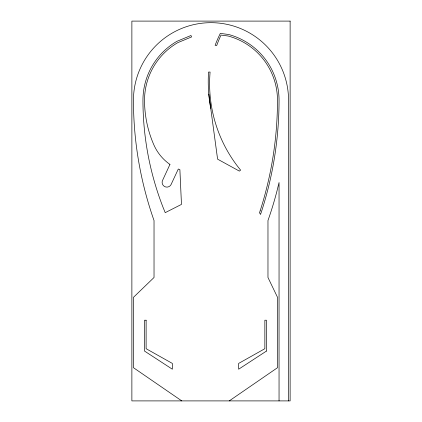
<?xml version="1.0" encoding="UTF-8"?>
<svg xmlns="http://www.w3.org/2000/svg" width="422" height="422" viewBox="0 0 422 422"><rect width="100%" height="100%" fill="white"/><g stroke="black" fill="none" stroke-linecap="round" stroke-linejoin="round"><path stroke-width="0.63" d="M229.251 400.9L277.518 367.694L277.518 297.331L267.97 277.491L267.97 220.521A362.007 362.007 0 0 0 276.922 191.213L279.047 182.52L279.047 400.9M181.776 400.9L133.457 367.694L133.457 297.331L154.03 277.491L154.03 220.521A362.007 362.007 0 0 1 133.457 100.225A77.542 77.542 0 0 1 211 22.682A77.542 77.542 0 0 1 288.542 100.225L288.542 400.9M210.726 108.296C208.463 96.369 207.793 84.173 208.51 72.062L210.093 72.062A136.148 136.148 0 0 0 240.609 170.119L239.379 171.11L217.594 159.163L208.816 94.143M260.152 210.836L259.514 212.735L260.516 214.46L261.735 210.836A362.007 362.007 0 0 0 279.047 100.225A68.047 68.047 0 0 0 228.613 34.498L220.3 33.401L219.604 34.894A119.637 119.637 0 0 0 215.7 43.814L215.13 45.333L216.713 45.513L217.267 43.999A131.226 131.226 0 0 1 221.012 35.079L228.202 36.023A66.465 66.465 0 0 1 277.465 100.225A362.007 362.007 0 0 1 260.152 210.836M169.95 164.422L162.75 179.994A4.747 4.747 0 0 0 164.485 186.482A4.747 4.747 0 0 0 170.973 184.741L178.306 169.016L179.888 169.644L181.471 204.406L165.218 212.651L163.314 208.009A295.5 295.5 0 0 1 142.952 100.225A68.047 68.047 0 0 1 176.976 41.293L190.976 35.495L191.572 36.946L177.767 42.664A66.465 66.465 0 0 0 144.535 100.225A111.593 111.593 0 0 0 153.745 144.619A46.831 46.831 0 0 0 169.95 164.422M266.44 351.078L238.662 369.203L238.662 363.411L264.858 348.704L264.858 320.219L266.44 320.219L266.44 351.078M290.125 21.1L131.875 21.1L131.875 400.9L290.125 400.9L290.125 21.1M146.117 320.219L144.535 320.219L144.535 351.078L172.34 369.203L172.34 363.411L146.117 348.704L146.117 320.219"/></g></svg>
